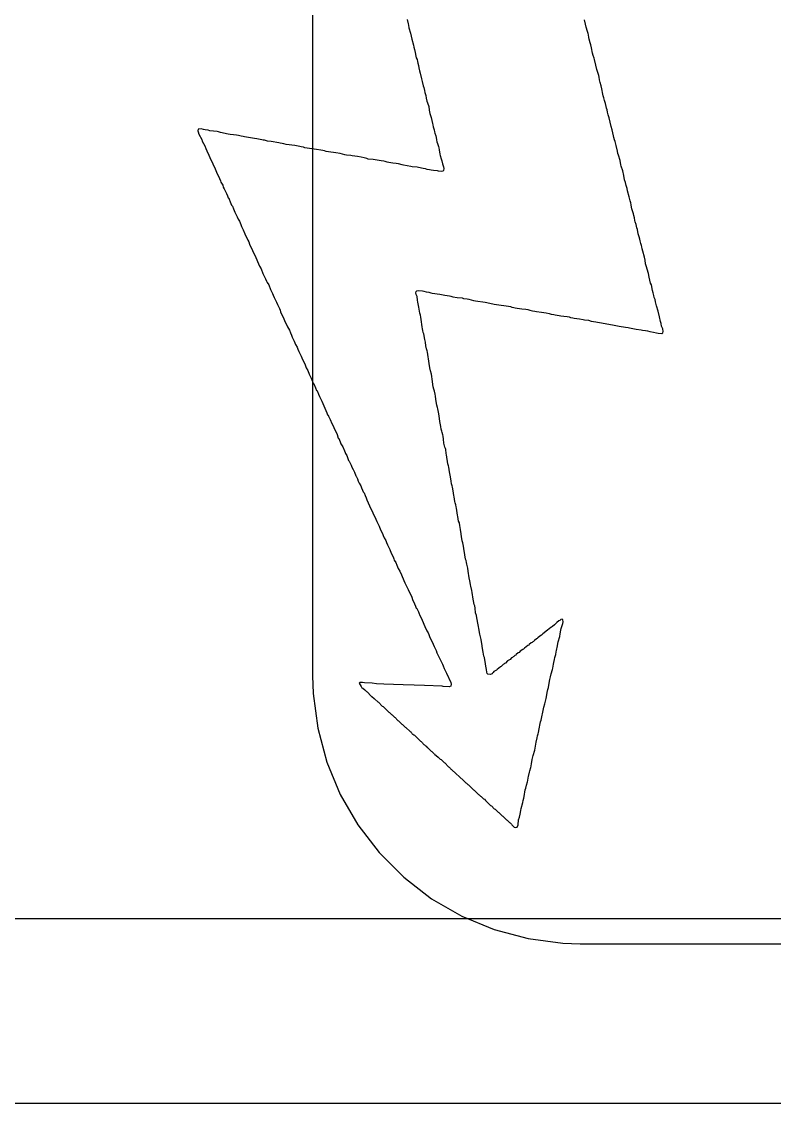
# Model space of a CAD drawing. Header units: inches. Extents: x 0 to 11.2, y -0.2 to 5.5.
# Drawn here: x 2.4852 to 2.5753, y 1.0257 to 1.1553 of the extents above; entities that cross this region are included whole.
import ezdxf

# ---------------------------------------------------------------- set-up
doc = ezdxf.new("R2010")
doc.units = ezdxf.units.IN
doc.header["$MEASUREMENT"] = 0
doc.layers.add('Bottom Overlay', color=54, linetype='Continuous')
doc.layers.add('Top Layer', color=1, linetype='Continuous')

msp = doc.modelspace()

# ---------------------------------------------------------------- linework, layer by layer
at = {"layer": 'Bottom Overlay'}
for p, q in [((2.53134, 1.15552), (2.53143, 1.15499)), ((2.53143, 1.15499), (2.53147, 1.15481)), ((2.53147, 1.15481), (2.53154, 1.15452)), ((2.53154, 1.15452), (2.53174, 1.15388)), ((2.55268, 1.15494), (2.55257, 1.15545)), ((2.55276, 1.15459), (2.55268, 1.15494)), ((2.55292, 1.15408), (2.55276, 1.15459)), ((2.53174, 1.15388), (2.53189, 1.15315)), ((2.53189, 1.15315), (2.53207, 1.15244)), ((2.55299, 1.15383), (2.55292, 1.15408)), ((2.55303, 1.15366), (2.55299, 1.15383)), ((2.55307, 1.15335), (2.55303, 1.15366)), ((2.55312, 1.15317), (2.55307, 1.15335)), ((2.55325, 1.15273), (2.55312, 1.15317)), ((2.53207, 1.15244), (2.53213, 1.1522)), ((2.53213, 1.1522), (2.5322, 1.15191)), ((2.5322, 1.15191), (2.53229, 1.15155)), ((2.55332, 1.15248), (2.55325, 1.15273)), ((2.55341, 1.15213), (2.55332, 1.15248)), ((2.55354, 1.15147), (2.55341, 1.15213)), ((2.53229, 1.15155), (2.53238, 1.15111)), ((2.53238, 1.15111), (2.53242, 1.15093)), ((2.53242, 1.15093), (2.53251, 1.15071)), ((2.53251, 1.15071), (2.53258, 1.15047)), ((2.55361, 1.15118), (2.55354, 1.15147)), ((2.55372, 1.15089), (2.55361, 1.15118)), ((2.55376, 1.15071), (2.55372, 1.15089)), ((2.55392, 1.15003), (2.55376, 1.15071)), ((2.53258, 1.15047), (2.53262, 1.15029)), ((2.53262, 1.15029), (2.53267, 1.14998)), ((2.53267, 1.14998), (2.53273, 1.1497)), ((2.53273, 1.1497), (2.53282, 1.14934)), ((2.53282, 1.14934), (2.53289, 1.1491)), ((2.55405, 1.1495), (2.55392, 1.15003)), ((2.55427, 1.14879), (2.55405, 1.1495)), ((2.53289, 1.1491), (2.53306, 1.14839)), ((2.53306, 1.14839), (2.53313, 1.1481)), ((2.53313, 1.1481), (2.53326, 1.14757)), ((2.55431, 1.14861), (2.55427, 1.14879)), ((2.55436, 1.1483), (2.55431, 1.14861)), ((2.55445, 1.14795), (2.55436, 1.1483)), ((2.55456, 1.14757), (2.55445, 1.14795)), ((2.53326, 1.14757), (2.53331, 1.14735)), ((2.53331, 1.14735), (2.5334, 1.14699)), ((2.5334, 1.14699), (2.53346, 1.14675)), ((2.53346, 1.14675), (2.53355, 1.1464)), ((2.55465, 1.14722), (2.55456, 1.14757)), ((2.55478, 1.14655), (2.55465, 1.14722)), ((2.53355, 1.1464), (2.5336, 1.14609)), ((2.5336, 1.14609), (2.53368, 1.14573)), ((2.53368, 1.14573), (2.53377, 1.14551)), ((2.53377, 1.14551), (2.53391, 1.14507)), ((2.55482, 1.14637), (2.55478, 1.14655)), ((2.55489, 1.14613), (2.55482, 1.14637)), ((2.55498, 1.14582), (2.55489, 1.14613)), ((2.55509, 1.14545), (2.55498, 1.14582)), ((2.55518, 1.14509), (2.55509, 1.14545)), ((2.53391, 1.14507), (2.53397, 1.14465)), ((2.53397, 1.14465), (2.53402, 1.14443)), ((2.53402, 1.14443), (2.53406, 1.14425)), ((2.53406, 1.14425), (2.53413, 1.14401)), ((2.53413, 1.14401), (2.53422, 1.14379)), ((2.55522, 1.14487), (2.55518, 1.14509)), ((2.55527, 1.14469), (2.55522, 1.14487)), ((2.55533, 1.1444), (2.55527, 1.14469)), ((2.55542, 1.1441), (2.55533, 1.1444)), ((2.55553, 1.14372), (2.55542, 1.1441)), ((2.53422, 1.14379), (2.5343, 1.14343)), ((2.5343, 1.14343), (2.53437, 1.14305)), ((2.53437, 1.14305), (2.53441, 1.14288)), ((2.53441, 1.14288), (2.53446, 1.14266)), ((2.55564, 1.14321), (2.55553, 1.14372)), ((2.55578, 1.14268), (2.55564, 1.14321)), ((2.5063, 1.14239), (2.50624, 1.14219)), ((2.50624, 1.14219), (2.50628, 1.14206)), ((2.50628, 1.14206), (2.50639, 1.14177)), ((2.50666, 1.14243), (2.5063, 1.14239)), ((2.50639, 1.14177), (2.50672, 1.14113)), ((2.50694, 1.14232), (2.50666, 1.14243)), ((2.50712, 1.14228), (2.50694, 1.14232)), ((2.50748, 1.14224), (2.50712, 1.14228)), ((2.5077, 1.14219), (2.50748, 1.14224)), ((2.50856, 1.14208), (2.5077, 1.14219)), ((2.50874, 1.14204), (2.50856, 1.14208)), ((2.50898, 1.14197), (2.50874, 1.14204)), ((2.50987, 1.14179), (2.50898, 1.14197)), ((2.51013, 1.14175), (2.50987, 1.14179)), ((2.51053, 1.1417), (2.51013, 1.14175)), ((2.51088, 1.14166), (2.51053, 1.1417)), ((2.51111, 1.14162), (2.51088, 1.14166)), ((2.51146, 1.14153), (2.51111, 1.14162)), ((2.51168, 1.14148), (2.51146, 1.14153)), ((2.51186, 1.14144), (2.51168, 1.14148)), ((2.51305, 1.14126), (2.51186, 1.14144)), ((2.53446, 1.14266), (2.53455, 1.1423)), ((2.53455, 1.1423), (2.53461, 1.14206)), ((2.53461, 1.14206), (2.53466, 1.14188)), ((2.53466, 1.14188), (2.53475, 1.14157)), ((2.53475, 1.14157), (2.53479, 1.14139)), ((2.55589, 1.1423), (2.55578, 1.14268)), ((2.55597, 1.14195), (2.55589, 1.1423)), ((2.55604, 1.14157), (2.55597, 1.14195)), ((2.55609, 1.14139), (2.55604, 1.14157)), ((2.50672, 1.14113), (2.50677, 1.14095)), ((2.50677, 1.14095), (2.50708, 1.14038)), ((2.50708, 1.14038), (2.50721, 1.14007)), ((2.51332, 1.14122), (2.51305, 1.14126)), ((2.51354, 1.14117), (2.51332, 1.14122)), ((2.51392, 1.14111), (2.51354, 1.14117)), ((2.51409, 1.14106), (2.51392, 1.14111)), ((2.51414, 1.14106), (2.51409, 1.14106)), ((2.51425, 1.14104), (2.51414, 1.14106)), ((2.5146, 1.14095), (2.51425, 1.14104)), ((2.51502, 1.14089), (2.5146, 1.14095)), ((2.51595, 1.14075), (2.51502, 1.14089)), ((2.51613, 1.14071), (2.51595, 1.14075)), ((2.51637, 1.14064), (2.51613, 1.14071)), ((2.51655, 1.1406), (2.51637, 1.14064)), ((2.51682, 1.14055), (2.51655, 1.1406)), ((2.51786, 1.1404), (2.51682, 1.14055)), ((2.51848, 1.14031), (2.51786, 1.1404)), ((2.51865, 1.14027), (2.51848, 1.14031)), ((2.5189, 1.1402), (2.51865, 1.14027)), ((2.51907, 1.14015), (2.5189, 1.1402)), ((2.51965, 1.14007), (2.51907, 1.14015)), ((2.53479, 1.14139), (2.53486, 1.14111)), ((2.53486, 1.14111), (2.5349, 1.14084)), ((2.5349, 1.14084), (2.53495, 1.14066)), ((2.53495, 1.14066), (2.53508, 1.14031)), ((2.53508, 1.14031), (2.53512, 1.14013)), ((2.53512, 1.14013), (2.53517, 1.13991)), ((2.55617, 1.14108), (2.55609, 1.14139)), ((2.55622, 1.14091), (2.55617, 1.14108)), ((2.55637, 1.1404), (2.55622, 1.14091)), ((2.55651, 1.13973), (2.55637, 1.1404)), ((2.50721, 1.14007), (2.50732, 1.13978)), ((2.50732, 1.13978), (2.50756, 1.13927)), ((2.50756, 1.13927), (2.5077, 1.13896)), ((2.5077, 1.13896), (2.50805, 1.13821)), ((2.52045, 1.13993), (2.51965, 1.14007)), ((2.521, 1.13987), (2.52045, 1.13993)), ((2.52124, 1.1398), (2.521, 1.13987)), ((2.52142, 1.13976), (2.52124, 1.1398)), ((2.52164, 1.13971), (2.52142, 1.13976)), ((2.52191, 1.13967), (2.52164, 1.13971)), ((2.52279, 1.13954), (2.52191, 1.13967)), ((2.52332, 1.13945), (2.52279, 1.13954)), ((2.52386, 1.13931), (2.52332, 1.13945)), ((2.52408, 1.13927), (2.52386, 1.13931)), ((2.52459, 1.1392), (2.52408, 1.13927)), ((2.52476, 1.13916), (2.52459, 1.1392)), ((2.52536, 1.13909), (2.52476, 1.13916)), ((2.5258, 1.139), (2.52536, 1.13909)), ((2.52616, 1.13892), (2.5258, 1.139)), ((2.52649, 1.13885), (2.52616, 1.13892)), ((2.52667, 1.1388), (2.52649, 1.13885)), ((2.53517, 1.13991), (2.53526, 1.13938)), ((2.53526, 1.13938), (2.5353, 1.1392)), ((2.5353, 1.1392), (2.53541, 1.13883)), ((2.53541, 1.13883), (2.53548, 1.13858)), ((2.55657, 1.13945), (2.55651, 1.13973)), ((2.55662, 1.13927), (2.55657, 1.13945)), ((2.55682, 1.13863), (2.55662, 1.13927)), ((2.50805, 1.13821), (2.50832, 1.13763)), ((2.50832, 1.13763), (2.50849, 1.13723)), ((2.52726, 1.13874), (2.52667, 1.1388)), ((2.52822, 1.13858), (2.52726, 1.13874)), ((2.52853, 1.13854), (2.52822, 1.13858)), ((2.5287, 1.13849), (2.52853, 1.13854)), ((2.52895, 1.13843), (2.5287, 1.13849)), ((2.52912, 1.13838), (2.52895, 1.13843)), ((2.52961, 1.1383), (2.52912, 1.13838)), ((2.53001, 1.13825), (2.52961, 1.1383)), ((2.53028, 1.13821), (2.53001, 1.13825)), ((2.53072, 1.13812), (2.53028, 1.13821)), ((2.5309, 1.13807), (2.53072, 1.13812)), ((2.53134, 1.13799), (2.5309, 1.13807)), ((2.53176, 1.13792), (2.53134, 1.13799)), ((2.53194, 1.13787), (2.53176, 1.13792)), ((2.53253, 1.13781), (2.53194, 1.13787)), ((2.53306, 1.13772), (2.53253, 1.13781)), ((2.53324, 1.13768), (2.53306, 1.13772)), ((2.53353, 1.13761), (2.53324, 1.13768)), ((2.53371, 1.13756), (2.53353, 1.13761)), ((2.53402, 1.13752), (2.53371, 1.13756)), ((2.53548, 1.13858), (2.53557, 1.13823)), ((2.53557, 1.13823), (2.53568, 1.13785)), ((2.53568, 1.13785), (2.53572, 1.13768)), ((2.53572, 1.13768), (2.53568, 1.13741)), ((2.55693, 1.13812), (2.55682, 1.13863)), ((2.55697, 1.13794), (2.55693, 1.13812)), ((2.55715, 1.13737), (2.55697, 1.13794)), ((2.50849, 1.13723), (2.50885, 1.13648)), ((2.50885, 1.13648), (2.50896, 1.13619)), ((2.53419, 1.13748), (2.53402, 1.13752)), ((2.5345, 1.13743), (2.53419, 1.13748)), ((2.53495, 1.13739), (2.5345, 1.13743)), ((2.53508, 1.13734), (2.53495, 1.13739)), ((2.53543, 1.1373), (2.53508, 1.13734)), ((2.53561, 1.13734), (2.53543, 1.1373)), ((2.53568, 1.13741), (2.53561, 1.13734)), ((2.55728, 1.13683), (2.55715, 1.13737)), ((2.55737, 1.1363), (2.55728, 1.13683)), ((2.55746, 1.13599), (2.55737, 1.1363)), ((2.50896, 1.13619), (2.50903, 1.13604)), ((2.50903, 1.13604), (2.50925, 1.13568)), ((2.50925, 1.13568), (2.50931, 1.13544)), ((2.50931, 1.13544), (2.5094, 1.13522)), ((2.5094, 1.13522), (2.50969, 1.13467)), ((2.55757, 1.13562), (2.55746, 1.13599)), ((2.55766, 1.13526), (2.55757, 1.13562)), ((2.55772, 1.13498), (2.55766, 1.13526)), ((2.5579, 1.13427), (2.55772, 1.13498)), ((2.50969, 1.13467), (2.5098, 1.13438)), ((2.5098, 1.13438), (2.50989, 1.13416)), ((2.50989, 1.13416), (2.50995, 1.13409)), ((2.50995, 1.13409), (2.51, 1.134)), ((2.51, 1.134), (2.51013, 1.13369)), ((2.51013, 1.13369), (2.51029, 1.13327)), ((2.55799, 1.13396), (2.5579, 1.13427)), ((2.55803, 1.13378), (2.55799, 1.13396)), ((2.5581, 1.13354), (2.55803, 1.13378)), ((2.51029, 1.13327), (2.5104, 1.13316)), ((2.5104, 1.13316), (2.51053, 1.13285)), ((2.51053, 1.13285), (2.51069, 1.13243)), ((2.51069, 1.13243), (2.51097, 1.13188)), ((2.55814, 1.13332), (2.5581, 1.13354)), ((2.55821, 1.13303), (2.55814, 1.13332)), ((2.55825, 1.13285), (2.55821, 1.13303)), ((2.55843, 1.13223), (2.55825, 1.13285)), ((2.51097, 1.13188), (2.51108, 1.13159)), ((2.51108, 1.13159), (2.51124, 1.13135)), ((2.51124, 1.13135), (2.51142, 1.13095)), ((2.55848, 1.13205), (2.55843, 1.13223)), ((2.55856, 1.13174), (2.55848, 1.13205)), ((2.55861, 1.13143), (2.55856, 1.13174)), ((2.55865, 1.13126), (2.55861, 1.13143)), ((2.55874, 1.13095), (2.55865, 1.13126)), ((2.51142, 1.13095), (2.51148, 1.1307)), ((2.51148, 1.1307), (2.51168, 1.13033)), ((2.51168, 1.13033), (2.5119, 1.12984)), ((2.5119, 1.12984), (2.51226, 1.12909)), ((2.55885, 1.13057), (2.55874, 1.13095)), ((2.5589, 1.13035), (2.55885, 1.13057)), ((2.55901, 1.12984), (2.5589, 1.13035)), ((2.5591, 1.12949), (2.55901, 1.12984)), ((2.51226, 1.12909), (2.51235, 1.12887)), ((2.51235, 1.12887), (2.51246, 1.12858)), ((2.51246, 1.12858), (2.51279, 1.12785)), ((2.55918, 1.12918), (2.5591, 1.12949)), ((2.55923, 1.129), (2.55918, 1.12918)), ((2.55932, 1.12869), (2.55923, 1.129)), ((2.55938, 1.12845), (2.55932, 1.12869)), ((2.51279, 1.12785), (2.51319, 1.12701)), ((2.55943, 1.12827), (2.55938, 1.12845)), ((2.55947, 1.12805), (2.55943, 1.12827)), ((2.55954, 1.12776), (2.55947, 1.12805)), ((2.55976, 1.12705), (2.55954, 1.12776)), ((2.51319, 1.12701), (2.51354, 1.12625)), ((2.51354, 1.12625), (2.51365, 1.12597)), ((2.51365, 1.12597), (2.51385, 1.12563)), ((2.55985, 1.1267), (2.55976, 1.12705)), ((2.55989, 1.12625), (2.55985, 1.1267)), ((2.55998, 1.1259), (2.55989, 1.12625)), ((2.56009, 1.12561), (2.55998, 1.1259)), ((2.51385, 1.12563), (2.51405, 1.12508)), ((2.51405, 1.12508), (2.51438, 1.12444)), ((2.56022, 1.12508), (2.56009, 1.12561)), ((2.56031, 1.12464), (2.56022, 1.12508)), ((2.56049, 1.12393), (2.56031, 1.12464)), ((2.51438, 1.12444), (2.51449, 1.12415)), ((2.51449, 1.12415), (2.51456, 1.124)), ((2.51456, 1.124), (2.51474, 1.12373)), ((2.51474, 1.12373), (2.51494, 1.12318)), ((2.56058, 1.12371), (2.56049, 1.12393)), ((2.56062, 1.12353), (2.56058, 1.12371)), ((2.56069, 1.12324), (2.56062, 1.12353)), ((2.51494, 1.12318), (2.51518, 1.12271)), ((2.51518, 1.12271), (2.51527, 1.12249)), ((2.51527, 1.12249), (2.51538, 1.1222)), ((2.51538, 1.1222), (2.51567, 1.12165)), ((2.53236, 1.12276), (2.5324, 1.12293)), ((2.5324, 1.12258), (2.53236, 1.12276)), ((2.5324, 1.12293), (2.53247, 1.123)), ((2.53251, 1.12234), (2.5324, 1.12258)), ((2.53247, 1.123), (2.53264, 1.12304)), ((2.53256, 1.12189), (2.53251, 1.12234)), ((2.53264, 1.12304), (2.53317, 1.123)), ((2.53317, 1.123), (2.53331, 1.12296)), ((2.53331, 1.12296), (2.53362, 1.12291)), ((2.53362, 1.12291), (2.53391, 1.12285)), ((2.53391, 1.12285), (2.53415, 1.12278)), ((2.53415, 1.12278), (2.53433, 1.12273)), ((2.53433, 1.12273), (2.53526, 1.1226)), ((2.53526, 1.1226), (2.53543, 1.12256)), ((2.53543, 1.12256), (2.53585, 1.12249)), ((2.53585, 1.12249), (2.53638, 1.1224)), ((2.53638, 1.1224), (2.53656, 1.12236)), ((2.53656, 1.12236), (2.53678, 1.12231)), ((2.53678, 1.12231), (2.53731, 1.12223)), ((2.53731, 1.12223), (2.53791, 1.12216)), ((2.53791, 1.12216), (2.53809, 1.12211)), ((2.53809, 1.12211), (2.53851, 1.12205)), ((2.53851, 1.12205), (2.53873, 1.122)), ((2.53873, 1.122), (2.53926, 1.12187)), ((2.56073, 1.12307), (2.56069, 1.12324)), ((2.56078, 1.12276), (2.56073, 1.12307)), ((2.56087, 1.12245), (2.56078, 1.12276)), ((2.56093, 1.1222), (2.56087, 1.12245)), ((2.56102, 1.12198), (2.56093, 1.1222)), ((2.56109, 1.12169), (2.56102, 1.12198)), ((2.51567, 1.12165), (2.51578, 1.12136)), ((2.51578, 1.12136), (2.51602, 1.1209)), ((2.51602, 1.1209), (2.51611, 1.12068)), ((2.5326, 1.12167), (2.53256, 1.12189)), ((2.53267, 1.12125), (2.5326, 1.12167)), ((2.53271, 1.12107), (2.53267, 1.12125)), ((2.53284, 1.12032), (2.53271, 1.12107)), ((2.53926, 1.12187), (2.53953, 1.12183)), ((2.53953, 1.12183), (2.54068, 1.12165)), ((2.54068, 1.12165), (2.54086, 1.12161)), ((2.54086, 1.12161), (2.54174, 1.12143)), ((2.54174, 1.12143), (2.54201, 1.12138)), ((2.54201, 1.12138), (2.54347, 1.12116)), ((2.54347, 1.12116), (2.54369, 1.12112)), ((2.54369, 1.12112), (2.54387, 1.12107)), ((2.54387, 1.12107), (2.54409, 1.12103)), ((2.54409, 1.12103), (2.54426, 1.12099)), ((2.54426, 1.12099), (2.54449, 1.12094)), ((2.54449, 1.12094), (2.54508, 1.12087)), ((2.54508, 1.12087), (2.54555, 1.12081)), ((2.54555, 1.12081), (2.54577, 1.12076)), ((2.54577, 1.12076), (2.54601, 1.1207)), ((2.54601, 1.1207), (2.54632, 1.12061)), ((2.56113, 1.12152), (2.56109, 1.12169)), ((2.56118, 1.12121), (2.56113, 1.12152)), ((2.56138, 1.12057), (2.56118, 1.12121)), ((2.51611, 1.12068), (2.51615, 1.1205)), ((2.51615, 1.1205), (2.51655, 1.11966)), ((2.51655, 1.11966), (2.51664, 1.11944)), ((2.51664, 1.11944), (2.51699, 1.11868)), ((2.53291, 1.12008), (2.53284, 1.12032)), ((2.53295, 1.11986), (2.53291, 1.12008)), ((2.533, 1.11959), (2.53295, 1.11986)), ((2.53313, 1.11871), (2.533, 1.11959)), ((2.54632, 1.12061), (2.54663, 1.12057)), ((2.54663, 1.12057), (2.54681, 1.12052)), ((2.54681, 1.12052), (2.54741, 1.12045)), ((2.54741, 1.12045), (2.54798, 1.12037)), ((2.54798, 1.12037), (2.54834, 1.12028)), ((2.54834, 1.12028), (2.54858, 1.12021)), ((2.54858, 1.12021), (2.54889, 1.12017)), ((2.54889, 1.12017), (2.54907, 1.12012)), ((2.54907, 1.12012), (2.54953, 1.12006)), ((2.54953, 1.12006), (2.54975, 1.12001)), ((2.54975, 1.12001), (2.55011, 1.11997)), ((2.55011, 1.11997), (2.55051, 1.11992)), ((2.55051, 1.11992), (2.55073, 1.11988)), ((2.55073, 1.11988), (2.55091, 1.11983)), ((2.55091, 1.11983), (2.55115, 1.11977)), ((2.55115, 1.11977), (2.55133, 1.11972)), ((2.55133, 1.11972), (2.55195, 1.11964)), ((2.55195, 1.11964), (2.55239, 1.11959)), ((2.55239, 1.11959), (2.55257, 1.11955)), ((2.55257, 1.11955), (2.55303, 1.11948)), ((2.55303, 1.11948), (2.55338, 1.11939)), ((2.55338, 1.11939), (2.55363, 1.11933)), ((2.56153, 1.11988), (2.56138, 1.12057)), ((2.56166, 1.11935), (2.56153, 1.11988)), ((2.51699, 1.11868), (2.51722, 1.11829)), ((2.51722, 1.11829), (2.51735, 1.11798)), ((2.53317, 1.11844), (2.53313, 1.11871)), ((2.53322, 1.11826), (2.53317, 1.11844)), ((2.53326, 1.11804), (2.53322, 1.11826)), ((2.55363, 1.11933), (2.55394, 1.11928)), ((2.55394, 1.11928), (2.55411, 1.11924)), ((2.55411, 1.11924), (2.55462, 1.11917)), ((2.55462, 1.11917), (2.55569, 1.11899)), ((2.55569, 1.11899), (2.55593, 1.11893)), ((2.55593, 1.11893), (2.55611, 1.11888)), ((2.55611, 1.11888), (2.55673, 1.11879)), ((2.55673, 1.11879), (2.55748, 1.11866)), ((2.55748, 1.11866), (2.55779, 1.11862)), ((2.55779, 1.11862), (2.55797, 1.11857)), ((2.55797, 1.11857), (2.55874, 1.11842)), ((2.55874, 1.11842), (2.55934, 1.11835)), ((2.55934, 1.11835), (2.55952, 1.11831)), ((2.55952, 1.11831), (2.55989, 1.11824)), ((2.55989, 1.11824), (2.56011, 1.1182)), ((2.56011, 1.1182), (2.56038, 1.11815)), ((2.56038, 1.11815), (2.56082, 1.11806)), ((2.56173, 1.1191), (2.56166, 1.11935)), ((2.5618, 1.11877), (2.56173, 1.1191)), ((2.56193, 1.11846), (2.5618, 1.11877)), ((2.56197, 1.11815), (2.56193, 1.11846)), ((2.56193, 1.11798), (2.56197, 1.11815)), ((2.51735, 1.11798), (2.51746, 1.11769)), ((2.51746, 1.11769), (2.51755, 1.11747)), ((2.51755, 1.11747), (2.51761, 1.1174)), ((2.51761, 1.1174), (2.51779, 1.117)), ((2.51779, 1.117), (2.51795, 1.11658)), ((2.53331, 1.11786), (2.53326, 1.11804)), ((2.53346, 1.11718), (2.53331, 1.11786)), ((2.53351, 1.11687), (2.53346, 1.11718)), ((2.53355, 1.11643), (2.53351, 1.11687)), ((2.56082, 1.11806), (2.56118, 1.11798)), ((2.56118, 1.11798), (2.5614, 1.11793)), ((2.5614, 1.11793), (2.56182, 1.11791)), ((2.56182, 1.11791), (2.56193, 1.11798)), ((2.51795, 1.11658), (2.51815, 1.11625)), ((2.51815, 1.11625), (2.51823, 1.11603)), ((2.51823, 1.11603), (2.51834, 1.11574)), ((2.51834, 1.11574), (2.51863, 1.11519)), ((2.53364, 1.11607), (2.53355, 1.11643)), ((2.53371, 1.11583), (2.53364, 1.11607)), ((2.53375, 1.11565), (2.53371, 1.11583)), ((2.53397, 1.11432), (2.53375, 1.11565)), ((2.51863, 1.11519), (2.51879, 1.11477)), ((2.51879, 1.11477), (2.51899, 1.11443)), ((2.51899, 1.11443), (2.5191, 1.11415)), ((2.53404, 1.11377), (2.53397, 1.11432)), ((2.5191, 1.11415), (2.51923, 1.11379)), ((2.51923, 1.11379), (2.51943, 1.11346)), ((2.51943, 1.11346), (2.51958, 1.11304)), ((2.51958, 1.11304), (2.51983, 1.11257)), ((2.53413, 1.11342), (2.53404, 1.11377)), ((2.53424, 1.11304), (2.53413, 1.11342)), ((2.53437, 1.11215), (2.53424, 1.11304)), ((2.51983, 1.11257), (2.51998, 1.11215)), ((2.51998, 1.11215), (2.52007, 1.11193)), ((2.52007, 1.11193), (2.52014, 1.11187)), ((2.52014, 1.11187), (2.52036, 1.11138)), ((2.53441, 1.1118), (2.53437, 1.11215)), ((2.53446, 1.11153), (2.53441, 1.1118)), ((2.52036, 1.11138), (2.52047, 1.11109)), ((2.52047, 1.11109), (2.52054, 1.11102)), ((2.52054, 1.11102), (2.52058, 1.11094)), ((2.52058, 1.11094), (2.52071, 1.11063)), ((2.52071, 1.11063), (2.52082, 1.11034)), ((2.52082, 1.11034), (2.52111, 1.10979)), ((2.53453, 1.11125), (2.53446, 1.11153)), ((2.53459, 1.111), (2.53453, 1.11125)), ((2.53468, 1.11065), (2.53459, 1.111)), ((2.53472, 1.11038), (2.53468, 1.11065)), ((2.53477, 1.11003), (2.53472, 1.11038)), ((2.52111, 1.10979), (2.52122, 1.1095)), ((2.52122, 1.1095), (2.5216, 1.10868)), ((2.53486, 1.1095), (2.53477, 1.11003)), ((2.5349, 1.10932), (2.53486, 1.1095)), ((2.53495, 1.10905), (2.5349, 1.10932)), ((2.53499, 1.10888), (2.53495, 1.10905)), ((2.5216, 1.10868), (2.52171, 1.10839)), ((2.52171, 1.10839), (2.5218, 1.10817)), ((2.5218, 1.10817), (2.52186, 1.1081)), ((2.52186, 1.1081), (2.52191, 1.10801)), ((2.52191, 1.10801), (2.52209, 1.10762)), ((2.53503, 1.10866), (2.53499, 1.10888)), ((2.53508, 1.10848), (2.53503, 1.10866)), ((2.53512, 1.10826), (2.53508, 1.10848)), ((2.53521, 1.10773), (2.53512, 1.10826)), ((2.53526, 1.10737), (2.53521, 1.10773)), ((2.52209, 1.10762), (2.52217, 1.10739)), ((2.52217, 1.10739), (2.52222, 1.10731)), ((2.52222, 1.10731), (2.52253, 1.10664)), ((2.52253, 1.10664), (2.52293, 1.1058)), ((2.53532, 1.10695), (2.53526, 1.10737)), ((2.53537, 1.10677), (2.53532, 1.10695)), ((2.53541, 1.10646), (2.53537, 1.10677)), ((2.53548, 1.10622), (2.53541, 1.10646)), ((2.52293, 1.1058), (2.52308, 1.10538)), ((2.52308, 1.10538), (2.52315, 1.10531)), ((2.52315, 1.10531), (2.52332, 1.10492)), ((2.53552, 1.10604), (2.53548, 1.10622)), ((2.53559, 1.10576), (2.53552, 1.10604)), ((2.53563, 1.10562), (2.53559, 1.10576)), ((2.53568, 1.10523), (2.53563, 1.10562)), ((2.53572, 1.10478), (2.53568, 1.10523)), ((2.52332, 1.10492), (2.52339, 1.10467)), ((2.52339, 1.10467), (2.52361, 1.10432)), ((2.52361, 1.10432), (2.52381, 1.10385)), ((2.52381, 1.10385), (2.5239, 1.10363)), ((2.53576, 1.10461), (2.53572, 1.10478)), ((2.53585, 1.1043), (2.53576, 1.10461)), ((2.5359, 1.10412), (2.53585, 1.1043)), ((2.53594, 1.10399), (2.5359, 1.10412)), ((2.53599, 1.10354), (2.53594, 1.10399)), ((2.5239, 1.10363), (2.52394, 1.10354)), ((2.52394, 1.10354), (2.52412, 1.10328)), ((2.52412, 1.10328), (2.52419, 1.10303)), ((2.52419, 1.10303), (2.52432, 1.10268)), ((2.52432, 1.10268), (2.52439, 1.10261)), ((2.52439, 1.10261), (2.52443, 1.10252)), ((2.53603, 1.10337), (2.53599, 1.10354)), ((2.53621, 1.1023), (2.53603, 1.10337)), ((2.52443, 1.10252), (2.52461, 1.10213)), ((2.52461, 1.10213), (2.5247, 1.1019)), ((2.5247, 1.1019), (2.52487, 1.1016)), ((2.52487, 1.1016), (2.52501, 1.10129)), ((2.52501, 1.10129), (2.52516, 1.10086)), ((2.53627, 1.10206), (2.53621, 1.1023)), ((2.53632, 1.10188), (2.53627, 1.10206)), ((2.53641, 1.10135), (2.53632, 1.10188)), ((2.53647, 1.10093), (2.53641, 1.10135)), ((2.52516, 1.10086), (2.52523, 1.1008)), ((2.52523, 1.1008), (2.52536, 1.10049)), ((2.52536, 1.10049), (2.52547, 1.1002)), ((2.52547, 1.1002), (2.52556, 1.09998)), ((2.52556, 1.09998), (2.52576, 1.09965)), ((2.53652, 1.10075), (2.53647, 1.10093)), ((2.53661, 1.10022), (2.53652, 1.10075)), ((2.53665, 1.09991), (2.53661, 1.10022)), ((2.52576, 1.09965), (2.52585, 1.09943)), ((2.52585, 1.09943), (2.52596, 1.09914)), ((2.52596, 1.09914), (2.52605, 1.09892)), ((2.52605, 1.09892), (2.52616, 1.09881)), ((2.52616, 1.09881), (2.52629, 1.0985)), ((2.53672, 1.09967), (2.53665, 1.09991)), ((2.53676, 1.09949), (2.53672, 1.09967)), ((2.53685, 1.09905), (2.53676, 1.09949)), ((2.53692, 1.0985), (2.53685, 1.09905)), ((2.52629, 1.0985), (2.5264, 1.09821)), ((2.5264, 1.09821), (2.52649, 1.09799)), ((2.52649, 1.09799), (2.52682, 1.09726)), ((2.53696, 1.09832), (2.53692, 1.0985)), ((2.53705, 1.09779), (2.53696, 1.09832)), ((2.53709, 1.09761), (2.53705, 1.09779)), ((2.53716, 1.09737), (2.53709, 1.09761)), ((2.5372, 1.09715), (2.53716, 1.09737)), ((2.52682, 1.09726), (2.52722, 1.09642)), ((2.52722, 1.09642), (2.52757, 1.09566)), ((2.53725, 1.09697), (2.5372, 1.09715)), ((2.53729, 1.0967), (2.53725, 1.09697)), ((2.53736, 1.09615), (2.53729, 1.0967)), ((2.5374, 1.09597), (2.53736, 1.09615)), ((2.52757, 1.09566), (2.52769, 1.09537)), ((2.52769, 1.09537), (2.52797, 1.09482)), ((2.52797, 1.09482), (2.52813, 1.0944)), ((2.53749, 1.09544), (2.5374, 1.09597)), ((2.53758, 1.09522), (2.53749, 1.09544)), ((2.53762, 1.09487), (2.53758, 1.09522)), ((2.53767, 1.09469), (2.53762, 1.09487)), ((2.52813, 1.0944), (2.52837, 1.09394)), ((2.52837, 1.09394), (2.52846, 1.09371)), ((2.52846, 1.09371), (2.52857, 1.09343)), ((2.53771, 1.09438), (2.53767, 1.09469)), ((2.53776, 1.0942), (2.53771, 1.09438)), ((2.53785, 1.09358), (2.53776, 1.0942)), ((2.53793, 1.09305), (2.53785, 1.09358)), ((2.52857, 1.09343), (2.52877, 1.09309)), ((2.52877, 1.09309), (2.52886, 1.09287)), ((2.52886, 1.09287), (2.52897, 1.09259)), ((2.52897, 1.09259), (2.52926, 1.09203)), ((2.538, 1.09281), (2.53793, 1.09305)), ((2.53804, 1.09263), (2.538, 1.09281)), ((2.53809, 1.09241), (2.53804, 1.09263)), ((2.53813, 1.09214), (2.53809, 1.09241)), ((2.52926, 1.09203), (2.52941, 1.09161)), ((2.52941, 1.09161), (2.52966, 1.09115)), ((2.52966, 1.09115), (2.52974, 1.09093)), ((2.52974, 1.09093), (2.52979, 1.09075)), ((2.53824, 1.09141), (2.53813, 1.09214)), ((2.53833, 1.09088), (2.53824, 1.09141)), ((2.52979, 1.09075), (2.52997, 1.09048)), ((2.52997, 1.09048), (2.5301, 1.09017)), ((2.5301, 1.09017), (2.53025, 1.08975)), ((2.53025, 1.08975), (2.53045, 1.08942)), ((2.53838, 1.0907), (2.53833, 1.09088)), ((2.53844, 1.09046), (2.53838, 1.0907)), ((2.53849, 1.09028), (2.53844, 1.09046)), ((2.53858, 1.0898), (2.53849, 1.09028)), ((2.53862, 1.08944), (2.53858, 1.0898)), ((2.53045, 1.08942), (2.53063, 1.08898)), ((2.53063, 1.08898), (2.53094, 1.08831)), ((2.53094, 1.08831), (2.53105, 1.08803)), ((2.53875, 1.08865), (2.53862, 1.08944)), ((2.53884, 1.08829), (2.53875, 1.08865)), ((2.53105, 1.08803), (2.53134, 1.08747)), ((2.53134, 1.08747), (2.53143, 1.08725)), ((2.53143, 1.08725), (2.53187, 1.08632)), ((2.53889, 1.08807), (2.53884, 1.08829)), ((2.53893, 1.0878), (2.53889, 1.08807)), ((2.53897, 1.08763), (2.53893, 1.0878)), ((2.53906, 1.0871), (2.53897, 1.08763)), ((2.53911, 1.08687), (2.53906, 1.0871)), ((2.53187, 1.08632), (2.53198, 1.08603)), ((2.53198, 1.08603), (2.53222, 1.08552)), ((2.53924, 1.08608), (2.53911, 1.08687)), ((2.53928, 1.0859), (2.53924, 1.08608)), ((2.53937, 1.08546), (2.53928, 1.0859)), ((2.53222, 1.08552), (2.53233, 1.08524)), ((2.53233, 1.08524), (2.53242, 1.08502)), ((2.53242, 1.08502), (2.53249, 1.08495)), ((2.53249, 1.08495), (2.53267, 1.08455)), ((2.53267, 1.08455), (2.53275, 1.08433)), ((2.53942, 1.08528), (2.53937, 1.08546)), ((2.53946, 1.08502), (2.53942, 1.08528)), ((2.53953, 1.08446), (2.53946, 1.08502)), ((2.53962, 1.08411), (2.53953, 1.08446)), ((2.53275, 1.08433), (2.5328, 1.08424)), ((2.5328, 1.08424), (2.53311, 1.08358)), ((2.53311, 1.08358), (2.53346, 1.08282)), ((2.53968, 1.08386), (2.53962, 1.08411)), ((2.53982, 1.08302), (2.53968, 1.08386)), ((2.54927, 1.08327), (2.54907, 1.08307)), ((2.54951, 1.08347), (2.54927, 1.08327)), ((2.5496, 1.08351), (2.54951, 1.08347)), ((2.54973, 1.08364), (2.5496, 1.08351)), ((2.54991, 1.08369), (2.54973, 1.08364)), ((2.54998, 1.08362), (2.54991, 1.08369)), ((2.54991, 1.08293), (2.54998, 1.08318)), ((2.55002, 1.08336), (2.54998, 1.08362)), ((2.54998, 1.08318), (2.55002, 1.08336)), ((2.53346, 1.08282), (2.53364, 1.08238)), ((2.53364, 1.08238), (2.53368, 1.08229)), ((2.53368, 1.08229), (2.53386, 1.08203)), ((2.53386, 1.08203), (2.53391, 1.08185)), ((2.53391, 1.08185), (2.53399, 1.08163)), ((2.53995, 1.08236), (2.53982, 1.08302)), ((2.53999, 1.08209), (2.53995, 1.08236)), ((2.54004, 1.08187), (2.53999, 1.08209)), ((2.5401, 1.08158), (2.54004, 1.08187)), ((2.54759, 1.08194), (2.54743, 1.08178)), ((2.54814, 1.08236), (2.54759, 1.08194)), ((2.54854, 1.08267), (2.54814, 1.08236)), ((2.54863, 1.08271), (2.54854, 1.08267)), ((2.54874, 1.08282), (2.54863, 1.08271)), ((2.54898, 1.08302), (2.54874, 1.08282)), ((2.54907, 1.08307), (2.54898, 1.08302)), ((2.54962, 1.08163), (2.54967, 1.08194)), ((2.54967, 1.08194), (2.54973, 1.08236)), ((2.54973, 1.08236), (2.54978, 1.08258)), ((2.54978, 1.08258), (2.54991, 1.08293)), ((2.53399, 1.08163), (2.53444, 1.0807)), ((2.53444, 1.0807), (2.53455, 1.08041)), ((2.54019, 1.08127), (2.5401, 1.08158)), ((2.54024, 1.08096), (2.54019, 1.08127)), ((2.54028, 1.08079), (2.54024, 1.08096)), ((2.54035, 1.08019), (2.54028, 1.08079)), ((2.54579, 1.08054), (2.54539, 1.08023)), ((2.54588, 1.08059), (2.54579, 1.08054)), ((2.54595, 1.08065), (2.54588, 1.08059)), ((2.54619, 1.08085), (2.54595, 1.08065)), ((2.54628, 1.0809), (2.54619, 1.08085)), ((2.54637, 1.08099), (2.54628, 1.0809)), ((2.54646, 1.08103), (2.54637, 1.08099)), ((2.54657, 1.08114), (2.54646, 1.08103)), ((2.54681, 1.08134), (2.54657, 1.08114)), ((2.5469, 1.08139), (2.54681, 1.08134)), ((2.54697, 1.08145), (2.5469, 1.08139)), ((2.54721, 1.08165), (2.54697, 1.08145)), ((2.54743, 1.08178), (2.54721, 1.08165)), ((2.54933, 1.0805), (2.54938, 1.08077)), ((2.54938, 1.08077), (2.54942, 1.08099)), ((2.54942, 1.08099), (2.54962, 1.08163)), ((2.53455, 1.08041), (2.53461, 1.08035)), ((2.53461, 1.08035), (2.53479, 1.07995)), ((2.53479, 1.07995), (2.5349, 1.07966)), ((2.5349, 1.07966), (2.53554, 1.07831)), ((2.54044, 1.07975), (2.54035, 1.08019)), ((2.54048, 1.07948), (2.54044, 1.07975)), ((2.54052, 1.07926), (2.54048, 1.07948)), ((2.54057, 1.07908), (2.54052, 1.07926)), ((2.54424, 1.07935), (2.54411, 1.07922)), ((2.54433, 1.07939), (2.54424, 1.07935)), ((2.5444, 1.07946), (2.54433, 1.07939)), ((2.54464, 1.07966), (2.5444, 1.07946)), ((2.54473, 1.0797), (2.54464, 1.07966)), ((2.54486, 1.07984), (2.54473, 1.0797)), ((2.54517, 1.08006), (2.54486, 1.07984)), ((2.54526, 1.0801), (2.54517, 1.08006)), ((2.54539, 1.08023), (2.54526, 1.0801)), ((2.54902, 1.07908), (2.54913, 1.07946)), ((2.54913, 1.07946), (2.54918, 1.07977)), ((2.54918, 1.07977), (2.54922, 1.07995)), ((2.54922, 1.07995), (2.54933, 1.0805)), ((2.53554, 1.07831), (2.53563, 1.07809)), ((2.53563, 1.07809), (2.53576, 1.07778)), ((2.54061, 1.07882), (2.54057, 1.07908)), ((2.54066, 1.0786), (2.54061, 1.07882)), ((2.54075, 1.07807), (2.54066, 1.0786)), ((2.54081, 1.07764), (2.54075, 1.07807)), ((2.54252, 1.07798), (2.54212, 1.07767)), ((2.5426, 1.07802), (2.54252, 1.07798)), ((2.54283, 1.07824), (2.5426, 1.07802)), ((2.54291, 1.07829), (2.54283, 1.07824)), ((2.543, 1.07837), (2.54291, 1.07829)), ((2.54309, 1.07842), (2.543, 1.07837)), ((2.54336, 1.07868), (2.54309, 1.07842)), ((2.54367, 1.07886), (2.54336, 1.07868)), ((2.54384, 1.07904), (2.54367, 1.07886)), ((2.54393, 1.07908), (2.54384, 1.07904)), ((2.54402, 1.07917), (2.54393, 1.07908)), ((2.54411, 1.07922), (2.54402, 1.07917)), ((2.54878, 1.07782), (2.54885, 1.07829)), ((2.54885, 1.07829), (2.54889, 1.07851)), ((2.54889, 1.07851), (2.54898, 1.07886)), ((2.54898, 1.07886), (2.54902, 1.07908)), ((2.53576, 1.07778), (2.53603, 1.0772)), ((2.53603, 1.0772), (2.53656, 1.0761)), ((2.54086, 1.07733), (2.54081, 1.07764)), ((2.5409, 1.07716), (2.54086, 1.07733)), ((2.54097, 1.07709), (2.5409, 1.07716)), ((2.54128, 1.07705), (2.54097, 1.07709)), ((2.5415, 1.07714), (2.54128, 1.07705)), ((2.54156, 1.0772), (2.5415, 1.07714)), ((2.54161, 1.07729), (2.54156, 1.0772)), ((2.54172, 1.0774), (2.54161, 1.07729)), ((2.54203, 1.07758), (2.54172, 1.0774)), ((2.54212, 1.07767), (2.54203, 1.07758)), ((2.54843, 1.07645), (2.54849, 1.07678)), ((2.54849, 1.07678), (2.54858, 1.07714)), ((2.54858, 1.07714), (2.54874, 1.07764)), ((2.54874, 1.07764), (2.54878, 1.07782)), ((2.52569, 1.07612), (2.52558, 1.07601)), ((2.52558, 1.07601), (2.5258, 1.07561)), ((2.52598, 1.0761), (2.52569, 1.07612)), ((2.5258, 1.07561), (2.52591, 1.07545)), ((2.52591, 1.07545), (2.526, 1.07541)), ((2.5262, 1.07605), (2.52598, 1.0761)), ((2.526, 1.07541), (2.52625, 1.07521)), ((2.52713, 1.07601), (2.5262, 1.07605)), ((2.52766, 1.07596), (2.52713, 1.07601)), ((2.52855, 1.07592), (2.52766, 1.07596)), ((2.53085, 1.07583), (2.52855, 1.07592)), ((2.53218, 1.07579), (2.53085, 1.07583)), ((2.53342, 1.07574), (2.53218, 1.07579)), ((2.53552, 1.07567), (2.53342, 1.07574)), ((2.53565, 1.07563), (2.53552, 1.07567)), ((2.53636, 1.07559), (2.53565, 1.07563)), ((2.53656, 1.07565), (2.53636, 1.07559)), ((2.53656, 1.0761), (2.53661, 1.07592)), ((2.53661, 1.07592), (2.53656, 1.07565)), ((2.54818, 1.07528), (2.54825, 1.07552)), ((2.54825, 1.07552), (2.54838, 1.07627)), ((2.54838, 1.07627), (2.54843, 1.07645)), ((2.52625, 1.07521), (2.52645, 1.07501)), ((2.52645, 1.07501), (2.52653, 1.07497)), ((2.52653, 1.07497), (2.52702, 1.07448)), ((2.52702, 1.07448), (2.52711, 1.07443)), ((2.52711, 1.07443), (2.52738, 1.07417)), ((2.52738, 1.07417), (2.52746, 1.07412)), ((2.52746, 1.07412), (2.52782, 1.07377)), ((2.5479, 1.07388), (2.54796, 1.07417)), ((2.54796, 1.07417), (2.54801, 1.07439)), ((2.54801, 1.07439), (2.54809, 1.07492)), ((2.54809, 1.07492), (2.54818, 1.07528)), ((2.52782, 1.07377), (2.52791, 1.07373)), ((2.52791, 1.07373), (2.52835, 1.07328)), ((2.52835, 1.07328), (2.52844, 1.07324)), ((2.52844, 1.07324), (2.52915, 1.07253)), ((2.54756, 1.07253), (2.54761, 1.07275)), ((2.54761, 1.07275), (2.54765, 1.07293)), ((2.54765, 1.07293), (2.5477, 1.07315)), ((2.5477, 1.07315), (2.54781, 1.07353)), ((2.54781, 1.07353), (2.5479, 1.07388)), ((2.52915, 1.07253), (2.52923, 1.07249)), ((2.52923, 1.07249), (2.52946, 1.07227)), ((2.52946, 1.07227), (2.52954, 1.07222)), ((2.52954, 1.07222), (2.52981, 1.07196)), ((2.52981, 1.07196), (2.5299, 1.07191)), ((2.5299, 1.07191), (2.53001, 1.0718)), ((2.53001, 1.0718), (2.53005, 1.07171)), ((2.53005, 1.07171), (2.53021, 1.07156)), ((2.53021, 1.07156), (2.5303, 1.07151)), ((2.5303, 1.07151), (2.5307, 1.07111)), ((2.5473, 1.07138), (2.54739, 1.0716)), ((2.54739, 1.0716), (2.54743, 1.07178)), ((2.54743, 1.07178), (2.54747, 1.072)), ((2.54747, 1.072), (2.54756, 1.07253)), ((2.5307, 1.07111), (2.53078, 1.07107)), ((2.53078, 1.07107), (2.53109, 1.07076)), ((2.53109, 1.07076), (2.53118, 1.07072)), ((2.53118, 1.07072), (2.53167, 1.07023)), ((2.53167, 1.07023), (2.53176, 1.07018)), ((2.53176, 1.07018), (2.53182, 1.07012)), ((2.54705, 1.07012), (2.54712, 1.07054)), ((2.54712, 1.07054), (2.54725, 1.0712)), ((2.54725, 1.0712), (2.5473, 1.07138)), ((2.53182, 1.07012), (2.53187, 1.07003)), ((2.53187, 1.07003), (2.53194, 1.06996)), ((2.53194, 1.06996), (2.53202, 1.06992)), ((2.53202, 1.06992), (2.53211, 1.06983)), ((2.53211, 1.06983), (2.5322, 1.06979)), ((2.5322, 1.06979), (2.53291, 1.06908)), ((2.53291, 1.06908), (2.533, 1.06903)), ((2.533, 1.06903), (2.53315, 1.06888)), ((2.53315, 1.06888), (2.5332, 1.06879)), ((2.54661, 1.06799), (2.54677, 1.06895)), ((2.54677, 1.06895), (2.5469, 1.06948)), ((2.5469, 1.06948), (2.54694, 1.0697)), ((2.54694, 1.0697), (2.54701, 1.06994)), ((2.54701, 1.06994), (2.54705, 1.07012)), ((2.5332, 1.06879), (2.53331, 1.06868)), ((2.53331, 1.06868), (2.5334, 1.06864)), ((2.5334, 1.06864), (2.53353, 1.0685)), ((2.53353, 1.0685), (2.53362, 1.06846)), ((2.53362, 1.06846), (2.53371, 1.06833)), ((2.53371, 1.06833), (2.53379, 1.06828)), ((2.53379, 1.06828), (2.53419, 1.06788)), ((2.53419, 1.06788), (2.53428, 1.06784)), ((2.53428, 1.06784), (2.53455, 1.06757)), ((2.53455, 1.06757), (2.53461, 1.06755)), ((2.54641, 1.06735), (2.54661, 1.06799)), ((2.53461, 1.06755), (2.53466, 1.06746)), ((2.53466, 1.06746), (2.53481, 1.06735)), ((2.53481, 1.06735), (2.53506, 1.06715)), ((2.53506, 1.06715), (2.5353, 1.06691)), ((2.5353, 1.06691), (2.53539, 1.06686)), ((2.53539, 1.06686), (2.53574, 1.06651)), ((2.53574, 1.06651), (2.53583, 1.06647)), ((2.53583, 1.06647), (2.53627, 1.06602)), ((2.54617, 1.06609), (2.54621, 1.0664)), ((2.54621, 1.0664), (2.54626, 1.06658)), ((2.54626, 1.06658), (2.5463, 1.06689)), ((2.5463, 1.06689), (2.54641, 1.06735)), ((2.53627, 1.06602), (2.53636, 1.06598)), ((2.53636, 1.06598), (2.53652, 1.06582)), ((2.53652, 1.06582), (2.53656, 1.06574)), ((2.53656, 1.06574), (2.53663, 1.06567)), ((2.53663, 1.06567), (2.53672, 1.06562)), ((2.53672, 1.06562), (2.53712, 1.06523)), ((2.53712, 1.06523), (2.5372, 1.06518)), ((2.5372, 1.06518), (2.53756, 1.06483)), ((2.54586, 1.06485), (2.54597, 1.06536)), ((2.54597, 1.06536), (2.54601, 1.06554)), ((2.54601, 1.06554), (2.54612, 1.06591)), ((2.54612, 1.06591), (2.54617, 1.06609)), ((2.53756, 1.06483), (2.53765, 1.06478)), ((2.53765, 1.06478), (2.53804, 1.06439)), ((2.53804, 1.06439), (2.53813, 1.06434)), ((2.53813, 1.06434), (2.53833, 1.06414)), ((2.53833, 1.06414), (2.53835, 1.06408)), ((2.53835, 1.06408), (2.53844, 1.06403)), ((2.53844, 1.06403), (2.53858, 1.0639)), ((2.53858, 1.0639), (2.53866, 1.06385)), ((2.53866, 1.06385), (2.53928, 1.06323)), ((2.54553, 1.06346), (2.54562, 1.06381)), ((2.54562, 1.06381), (2.54573, 1.06419)), ((2.54573, 1.06419), (2.54577, 1.06436)), ((2.54577, 1.06436), (2.54581, 1.06467)), ((2.54581, 1.06467), (2.54586, 1.06485)), ((2.53928, 1.06323), (2.53937, 1.06319)), ((2.53937, 1.06319), (2.53986, 1.0627)), ((2.53986, 1.0627), (2.53995, 1.06266)), ((2.53995, 1.06266), (2.54013, 1.06248)), ((2.54013, 1.06248), (2.54021, 1.06244)), ((2.54021, 1.06244), (2.54048, 1.06217)), ((2.54531, 1.06226), (2.54535, 1.06244)), ((2.54535, 1.06244), (2.54548, 1.06323)), ((2.54548, 1.06323), (2.54553, 1.06346)), ((2.54048, 1.06217), (2.54057, 1.06213)), ((2.54057, 1.06213), (2.54072, 1.06197)), ((2.54072, 1.06197), (2.54075, 1.06191)), ((2.54075, 1.06191), (2.54083, 1.06186)), ((2.54083, 1.06186), (2.54132, 1.06137)), ((2.54132, 1.06137), (2.54141, 1.06133)), ((2.54141, 1.06133), (2.54176, 1.06098)), ((2.545, 1.06102), (2.54517, 1.06173)), ((2.54517, 1.06173), (2.54524, 1.06197)), ((2.54524, 1.06197), (2.54531, 1.06226)), ((2.54176, 1.06098), (2.54185, 1.06093)), ((2.54185, 1.06093), (2.54221, 1.06058)), ((2.54221, 1.06058), (2.54229, 1.06053)), ((2.54229, 1.06053), (2.54269, 1.06014)), ((2.54269, 1.06014), (2.54278, 1.06009)), ((2.54278, 1.06009), (2.54322, 1.05965)), ((2.54466, 1.05967), (2.5448, 1.05998)), ((2.5448, 1.05998), (2.54488, 1.06033)), ((2.54488, 1.06033), (2.54495, 1.06076)), ((2.54495, 1.06076), (2.545, 1.06102)), ((2.54322, 1.05965), (2.54331, 1.0596)), ((2.54331, 1.0596), (2.54358, 1.05934)), ((2.54358, 1.05934), (2.54367, 1.05929)), ((2.54367, 1.05929), (2.54382, 1.05914)), ((2.54382, 1.05914), (2.54387, 1.05905)), ((2.54387, 1.05905), (2.54415, 1.05876)), ((2.54415, 1.05876), (2.54433, 1.05872)), ((2.54433, 1.05872), (2.54451, 1.05876)), ((2.54451, 1.05876), (2.54462, 1.05905)), ((2.54462, 1.05905), (2.54466, 1.05967)), ((2.49153, 1.04778), (2.41775, 1.04781)), ((2.61629, 1.04778), (2.49153, 1.04778)), ((2.41758, 1.02572), (2.64391, 1.02569))]:
    msp.add_line(p, q, dxfattribs=at)
at = {"layer": 'Top Layer'}
for p, q in [((2.52, 1.18268), (2.52, 1.07688)), ((2.52, 1.07688), (2.52007, 1.07478)), ((2.52007, 1.07478), (2.52062, 1.07062)), ((2.52062, 1.07062), (2.5217, 1.06657)), ((2.5217, 1.06657), (2.52331, 1.06269)), ((2.52331, 1.06269), (2.5254, 1.05906)), ((2.5254, 1.05906), (2.52796, 1.05573)), ((2.52796, 1.05573), (2.53092, 1.05277)), ((2.53092, 1.05277), (2.53425, 1.05021)), ((2.53425, 1.05021), (2.53788, 1.04812)), ((2.53788, 1.04812), (2.54176, 1.04651)), ((2.54176, 1.04651), (2.54581, 1.04543)), ((2.54581, 1.04543), (2.54997, 1.04488)), ((2.54997, 1.04488), (2.55206, 1.04481)), ((2.55206, 1.04481), (3.36838, 1.04481))]:
    msp.add_line(p, q, dxfattribs=at)

doc.saveas('drawing.dxf')
